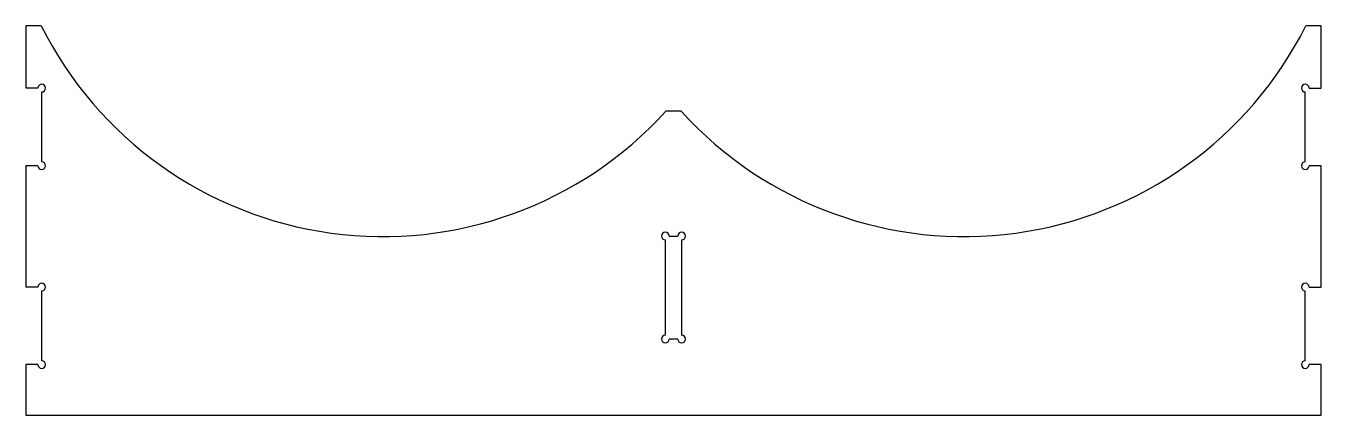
# Model space of a CAD drawing. Extents: x 214 to 468, y 333 to 409.
import ezdxf

# ---------------------------------------------------------------- set-up
doc = ezdxf.new("R2010")
doc.units = 0
doc.linetypes.add('SLD-CONTINUA', pattern=[0])
doc.layers.get('0').update_dxf_attribs({"linetype": 'CONTINUOUS'})

msp = doc.modelspace()

# ---------------------------------------------------------------- linework, layer by layer
at = {"color": 7, "linetype": 'SLD-CONTINUA'}
for p, q in [((213.63, 408.89), (213.63, 396.69)), ((216.63, 408.89), (213.63, 408.89)), ((467.63, 408.89), (464.63, 408.89)), ((467.63, 396.69), (467.63, 408.89)), ((215.98, 396.69), (213.63, 396.69)), ((465.28, 396.69), (467.63, 396.69)), ((216.73, 382.24), (216.73, 395.94)), ((464.53, 382.24), (464.53, 395.94)), ((342.13, 392.15), (339.13, 392.15)), ((213.63, 381.49), (213.63, 357.69)), ((215.98, 381.49), (213.63, 381.49)), ((467.63, 381.49), (465.28, 381.49)), ((467.63, 357.69), (467.63, 381.49)), ((339.03, 348.24), (339.03, 366.94)), ((339.78, 367.69), (341.48, 367.69)), ((342.23, 366.94), (342.23, 348.24)), ((215.98, 357.69), (213.63, 357.69)), ((216.73, 343.24), (216.73, 356.94)), ((464.53, 343.24), (464.53, 356.94)), ((465.28, 357.69), (467.63, 357.69)), ((341.48, 347.49), (339.78, 347.49)), ((213.63, 342.49), (213.63, 332.59)), ((215.98, 342.49), (213.63, 342.49)), ((467.63, 342.49), (465.28, 342.49)), ((467.63, 332.59), (467.63, 342.49)), ((213.63, 332.59), (467.63, 332.59))]:
    msp.add_line(p, q, dxfattribs=at)
for centre, radius, start, end in [((283.63, 442.59), 75, 206.7049, 317.7314), ((397.63, 442.59), 75, 222.2686, 333.2951), ((216.73, 396.69), 0.75, 270, 180), ((464.53, 396.69), 0.75, 0, 270), ((216.73, 381.49), 0.75, 180, 90), ((464.53, 381.49), 0.75, 90, 0), ((339.03, 367.69), 0.75, 0, 270), ((342.23, 367.69), 0.75, 270, 180), ((216.73, 357.69), 0.75, 270, 180), ((464.53, 357.69), 0.75, 0, 270), ((339.03, 347.49), 0.75, 90, 0), ((342.23, 347.49), 0.75, 180, 90), ((216.73, 342.49), 0.75, 180, 90), ((464.53, 342.49), 0.75, 90, 0)]:
    msp.add_arc(centre, radius, start, end, dxfattribs=at)

doc.saveas('drawing.dxf')
